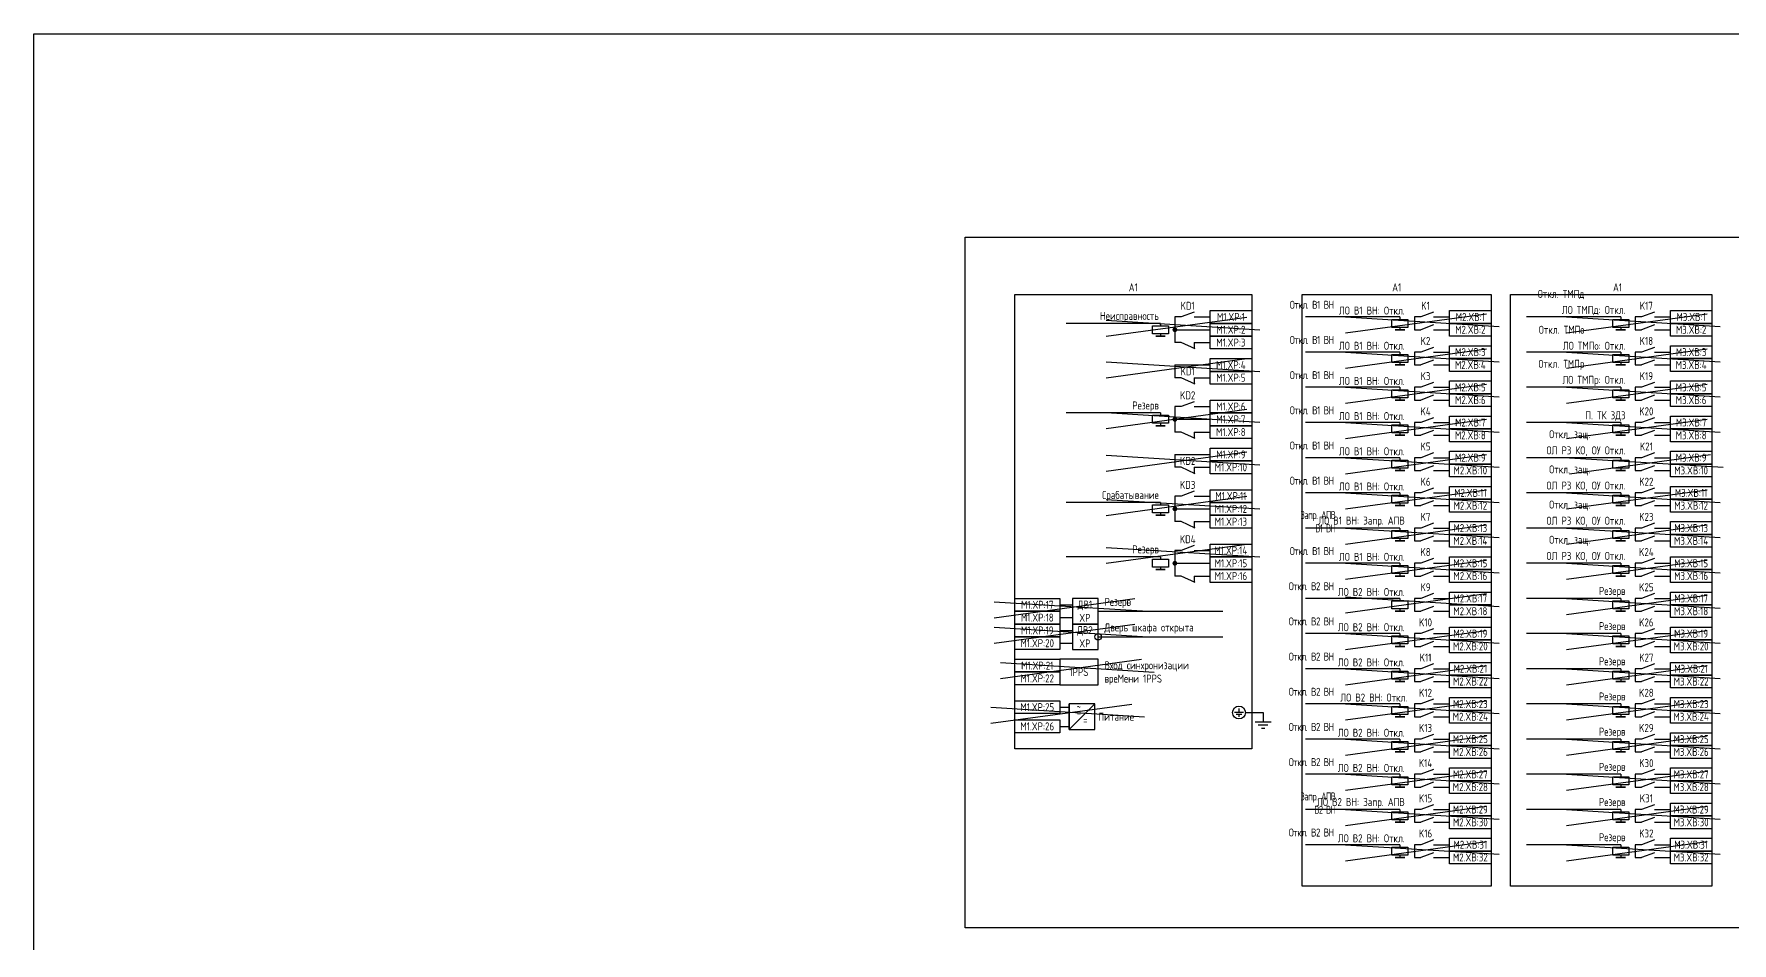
# Model space of a CAD drawing. Header units: millimetres. Extents: x -921 to 3406, y -90 to 586.
# Drawn here: x -921 to -390, y 302 to 586 of the extents above; entities that cross this region are included whole.
import ezdxf

# ---------------------------------------------------------------- set-up
doc = ezdxf.new("R2010")
doc.units = ezdxf.units.MM
doc.styles.add('Gost_type_A', font='GOST_A.TTF')

# ---------------------------------------------------------------- blocks, each defined once
blk = doc.blocks.new('POINT')
at = {"const_width": 0.75}
blk.add_lwpolyline([(-0.375, 0, 1), (0.375, 0, 1)], format="xyb", close=True, dxfattribs=at)

msp = doc.modelspace()

# ---------------------------------------------------------------- linework, layer by layer
at = {"ltscale": 4.32}
for p, q in [((-558.31, 499.01), (-562.31, 497.51)), ((-483.48, 499.01), (-487.48, 497.51)), ((-414.48, 499.01), (-418.48, 497.51)), ((-483.48, 495.01), (-487.48, 493.51)), ((-414.48, 495.01), (-418.48, 493.51)), ((-557.92, 487.51), (-562.31, 489.51)), ((-483.48, 488.01), (-487.48, 486.51)), ((-483.48, 484.01), (-487.48, 482.51)), ((-414.48, 488.01), (-418.48, 486.51)), ((-414.48, 484.01), (-418.48, 482.51)), ((-557.92, 476.51), (-562.31, 478.51)), ((-483.48, 477.01), (-487.48, 475.51)), ((-483.48, 473.01), (-487.48, 471.51)), ((-414.48, 477.01), (-418.48, 475.51)), ((-414.48, 473.01), (-418.48, 471.51)), ((-558.31, 471.01), (-562.31, 469.51)), ((-483.48, 466.01), (-487.48, 464.51)), ((-483.48, 462.01), (-487.48, 460.51)), ((-414.48, 466.01), (-418.48, 464.51)), ((-414.48, 462.01), (-418.48, 460.51)), ((-557.92, 459.51), (-562.31, 461.51)), ((-483.48, 455.01), (-487.48, 453.51)), ((-414.48, 455.01), (-418.48, 453.51)), ((-557.92, 448.51), (-562.31, 450.51)), ((-483.48, 451.01), (-487.48, 449.51)), ((-414.48, 451.01), (-418.48, 449.51)), ((-558.31, 443.01), (-562.31, 441.51)), ((-483.48, 444.01), (-487.48, 442.51)), ((-414.48, 444.01), (-418.48, 442.51)), ((-483.48, 440.01), (-487.48, 438.51)), ((-414.48, 440.01), (-418.48, 438.51)), ((-557.92, 431.51), (-562.31, 433.51)), ((-483.48, 433.01), (-487.48, 431.51)), ((-414.48, 433.01), (-418.48, 431.51)), ((-558.31, 426.01), (-562.31, 424.51)), ((-483.48, 429.01), (-487.48, 427.51)), ((-414.48, 429.01), (-418.48, 427.51)), ((-483.48, 422.01), (-487.48, 420.51)), ((-414.48, 422.01), (-418.48, 420.51)), ((-557.92, 414.51), (-562.31, 416.51)), ((-483.48, 418.01), (-487.48, 416.51)), ((-414.48, 418.01), (-418.48, 416.51)), ((-483.48, 411.01), (-487.48, 409.51)), ((-414.48, 411.01), (-418.48, 409.51)), ((-483.48, 407.01), (-487.48, 405.51)), ((-414.48, 407.01), (-418.48, 405.51)), ((-483.48, 400.01), (-487.48, 398.51)), ((-414.48, 400.01), (-418.48, 398.51)), ((-483.48, 396.01), (-487.48, 394.51)), ((-414.48, 396.01), (-418.48, 394.51)), ((-483.48, 389.01), (-487.48, 387.51)), ((-414.48, 389.01), (-418.48, 387.51)), ((-483.48, 385.01), (-487.48, 383.51)), ((-414.48, 385.01), (-418.48, 383.51)), ((-483.48, 378.01), (-487.48, 376.51)), ((-414.48, 378.01), (-418.48, 376.51)), ((-542.86, 373.83), (-545.71, 373.83)), ((-543.43, 373.26), (-545.14, 373.26)), ((-544, 372.69), (-544.57, 372.69)), ((-544.28, 375.11), (-544.28, 373.83)), ((-536.75, 373.83), (-536.75, 370.83)), ((-483.48, 374.01), (-487.48, 372.51)), ((-414.48, 374.01), (-418.48, 372.51)), ((-534.25, 370.83), (-539.25, 370.83)), ((-535.25, 369.83), (-538.25, 369.83)), ((-536.25, 368.83), (-537.25, 368.83)), ((-483.48, 367.01), (-487.48, 365.51)), ((-414.48, 367.01), (-418.48, 365.51)), ((-483.48, 363.01), (-487.48, 361.51)), ((-414.48, 363.01), (-418.48, 361.51)), ((-483.48, 356.01), (-487.48, 354.51)), ((-414.48, 356.01), (-418.48, 354.51)), ((-483.48, 352.01), (-487.48, 350.51)), ((-414.48, 352.01), (-418.48, 350.51)), ((-483.48, 345.01), (-487.48, 343.51)), ((-414.48, 345.01), (-418.48, 343.51)), ((-483.48, 341.01), (-487.48, 339.51)), ((-414.48, 341.01), (-418.48, 339.51)), ((-483.48, 334.01), (-487.48, 332.51)), ((-483.48, 330.01), (-487.48, 328.51)), ((-414.48, 334.01), (-418.48, 332.51)), ((-414.48, 330.01), (-418.48, 328.51))]:
    msp.add_line(p, q, dxfattribs=at)
for p, q in [((-568.81, 495.51), (-598.31, 495.51)), ((-568.81, 495.51), (-568.81, 494.76)), ((-493.98, 497.51), (-523.48, 497.51)), ((-493.98, 497.51), (-493.98, 496.76)), ((-493.98, 494.26), (-493.98, 493.51)), ((-424.98, 497.51), (-454.48, 497.51)), ((-424.98, 497.51), (-424.98, 496.76)), ((-424.98, 494.26), (-424.98, 493.51)), ((-568.81, 492.26), (-568.81, 491.51)), ((-558.31, 489.51), (-558.31, 487.51)), ((-493.98, 486.51), (-523.48, 486.51)), ((-493.98, 486.51), (-493.98, 485.76)), ((-493.98, 483.26), (-493.98, 482.51)), ((-424.98, 486.51), (-454.48, 486.51)), ((-424.98, 486.51), (-424.98, 485.76)), ((-424.98, 483.26), (-424.98, 482.51)), ((-564.31, 482.51), (-564.31, 478.51)), ((-558.31, 478.51), (-558.31, 476.51)), ((-493.98, 475.51), (-523.48, 475.51)), ((-493.98, 475.51), (-493.98, 474.76)), ((-424.98, 475.51), (-454.48, 475.51)), ((-424.98, 475.51), (-424.98, 474.76)), ((-568.81, 467.51), (-598.31, 467.51)), ((-568.81, 467.51), (-568.81, 466.76)), ((-493.98, 472.26), (-493.98, 471.51)), ((-424.98, 472.26), (-424.98, 471.51)), ((-568.81, 464.26), (-568.81, 463.51)), ((-493.98, 464.51), (-523.48, 464.51)), ((-493.98, 464.51), (-493.98, 463.76)), ((-424.98, 464.51), (-454.48, 464.51)), ((-424.98, 464.51), (-424.98, 463.76)), ((-558.31, 461.51), (-558.31, 459.51)), ((-493.98, 461.26), (-493.98, 460.51)), ((-424.98, 461.26), (-424.98, 460.51)), ((-564.31, 454.51), (-564.31, 450.51)), ((-493.98, 453.51), (-523.48, 453.51)), ((-493.98, 453.51), (-493.98, 452.76)), ((-424.98, 453.51), (-454.48, 453.51)), ((-424.98, 453.51), (-424.98, 452.76)), ((-558.31, 450.51), (-558.31, 448.51)), ((-493.98, 450.26), (-493.98, 449.51)), ((-424.98, 450.26), (-424.98, 449.51)), ((-493.98, 442.51), (-523.48, 442.51)), ((-493.98, 442.51), (-493.98, 441.76)), ((-424.98, 442.51), (-454.48, 442.51)), ((-424.98, 442.51), (-424.98, 441.76)), ((-568.81, 439.51), (-598.31, 439.51)), ((-568.81, 439.51), (-568.81, 438.76)), ((-568.81, 436.26), (-568.81, 435.51)), ((-493.98, 439.26), (-493.98, 438.51)), ((-424.98, 439.26), (-424.98, 438.51)), ((-558.31, 433.51), (-558.31, 431.51)), ((-493.98, 431.51), (-523.48, 431.51)), ((-493.98, 431.51), (-493.98, 430.76)), ((-424.98, 431.51), (-454.48, 431.51)), ((-424.98, 431.51), (-424.98, 430.76)), ((-493.98, 428.26), (-493.98, 427.51)), ((-424.98, 428.26), (-424.98, 427.51)), ((-568.81, 422.51), (-598.31, 422.51)), ((-568.81, 422.51), (-568.81, 421.76)), ((-568.81, 419.26), (-568.81, 418.51)), ((-493.98, 420.51), (-523.48, 420.51)), ((-493.98, 420.51), (-493.98, 419.76)), ((-424.98, 420.51), (-454.48, 420.51)), ((-424.98, 420.51), (-424.98, 419.76)), ((-558.31, 416.51), (-558.31, 414.51)), ((-493.98, 417.26), (-493.98, 416.51)), ((-424.98, 417.26), (-424.98, 416.51)), ((-493.98, 409.51), (-523.48, 409.51)), ((-493.98, 409.51), (-493.98, 408.76)), ((-424.98, 409.51), (-454.48, 409.51)), ((-424.98, 409.51), (-424.98, 408.76)), ((-600.31, 407.51), (-596.31, 407.51)), ((-600.31, 403.51), (-596.31, 403.51)), ((-588.31, 405.51), (-549.31, 405.51)), ((-493.98, 406.26), (-493.98, 405.51)), ((-424.98, 406.26), (-424.98, 405.51)), ((-600.31, 399.51), (-596.31, 399.51)), ((-493.98, 398.51), (-523.48, 398.51)), ((-493.98, 398.51), (-493.98, 397.76)), ((-424.98, 398.51), (-454.48, 398.51)), ((-424.98, 398.51), (-424.98, 397.76)), ((-600.31, 395.51), (-596.31, 395.51)), ((-588.31, 397.51), (-549.31, 397.51)), ((-493.98, 395.26), (-493.98, 394.51)), ((-424.98, 395.26), (-424.98, 394.51)), ((-493.98, 387.51), (-523.48, 387.51)), ((-493.98, 387.51), (-493.98, 386.76)), ((-424.98, 387.51), (-454.48, 387.51)), ((-424.98, 387.51), (-424.98, 386.76)), ((-493.98, 384.26), (-493.98, 383.51)), ((-424.98, 384.26), (-424.98, 383.51)), ((-597.31, 368.51), (-597.31, 376.51)), ((-597.31, 368.51), (-589.31, 376.51)), ((-542.26, 373.83), (-536.75, 373.83)), ((-493.98, 376.51), (-523.48, 376.51)), ((-493.98, 376.51), (-493.98, 375.76)), ((-493.98, 373.26), (-493.98, 372.51)), ((-424.98, 376.51), (-454.48, 376.51)), ((-424.98, 376.51), (-424.98, 375.76)), ((-424.98, 373.26), (-424.98, 372.51)), ((-493.98, 365.51), (-523.48, 365.51)), ((-493.98, 365.51), (-493.98, 364.76)), ((-493.98, 362.26), (-493.98, 361.51)), ((-424.98, 365.51), (-454.48, 365.51)), ((-424.98, 365.51), (-424.98, 364.76)), ((-424.98, 362.26), (-424.98, 361.51)), ((-493.98, 354.51), (-523.48, 354.51)), ((-493.98, 354.51), (-493.98, 353.76)), ((-493.98, 351.26), (-493.98, 350.51)), ((-424.98, 354.51), (-454.48, 354.51)), ((-424.98, 354.51), (-424.98, 353.76)), ((-424.98, 351.26), (-424.98, 350.51)), ((-493.98, 343.51), (-523.48, 343.51)), ((-493.98, 343.51), (-493.98, 342.76)), ((-493.98, 340.26), (-493.98, 339.51)), ((-424.98, 343.51), (-454.48, 343.51)), ((-424.98, 343.51), (-424.98, 342.76)), ((-424.98, 340.26), (-424.98, 339.51)), ((-493.98, 332.51), (-523.48, 332.51)), ((-493.98, 332.51), (-493.98, 331.76)), ((-493.98, 329.26), (-493.98, 328.51)), ((-424.98, 332.51), (-454.48, 332.51)), ((-424.98, 332.51), (-424.98, 331.76)), ((-424.98, 329.26), (-424.98, 328.51))]:
    msp.add_line(p, q)
at = {"color": 6}
for p, q in [((-585.79, 491.48), (-541.79, 497.48)), ((-585.79, 496.48), (-537.79, 493.48)), ((-510.95, 492.51), (-466.95, 498.51)), ((-510.95, 497.51), (-462.95, 494.51)), ((-441.95, 492.51), (-397.95, 498.51)), ((-441.95, 497.51), (-393.95, 494.51)), ((-585.79, 478.48), (-541.79, 484.48)), ((-585.79, 483.48), (-537.79, 480.48)), ((-510.95, 481.51), (-466.95, 487.51)), ((-510.95, 486.51), (-462.95, 483.51)), ((-441.95, 481.51), (-397.95, 487.51)), ((-441.95, 486.51), (-393.95, 483.51)), ((-510.95, 470.51), (-466.95, 476.51)), ((-510.95, 475.51), (-462.95, 472.51)), ((-441.95, 470.51), (-397.95, 476.51)), ((-441.95, 475.51), (-393.95, 472.51)), ((-510.95, 459.51), (-466.95, 465.51)), ((-510.95, 464.51), (-462.95, 461.51)), ((-441.95, 459.51), (-397.95, 465.51)), ((-441.95, 464.51), (-393.95, 461.51)), ((-510.95, 448.51), (-466.95, 454.51)), ((-510.95, 453.51), (-462.95, 450.51)), ((-440.95, 448.51), (-396.95, 454.51)), ((-440.95, 453.51), (-392.95, 450.51)), ((-585.79, 435.48), (-541.79, 441.48)), ((-585.79, 440.48), (-537.79, 437.48)), ((-510.95, 437.51), (-466.95, 443.51)), ((-510.95, 442.51), (-462.95, 439.51)), ((-441.95, 437.51), (-397.95, 443.51)), ((-441.95, 442.51), (-393.95, 439.51)), ((-510.95, 426.51), (-466.95, 432.51)), ((-510.95, 431.51), (-462.95, 428.51)), ((-441.95, 426.51), (-397.95, 432.51)), ((-441.95, 431.51), (-393.95, 428.51)), ((-585.79, 420.48), (-541.79, 426.48)), ((-585.79, 425.48), (-537.79, 422.48)), ((-510.95, 415.51), (-466.95, 421.51)), ((-510.95, 420.51), (-462.95, 417.51)), ((-441.95, 415.51), (-397.95, 421.51)), ((-441.95, 420.51), (-393.95, 417.51)), ((-510.95, 405.01), (-466.95, 411.01)), ((-510.95, 410.01), (-462.95, 407.01)), ((-620.79, 395.48), (-576.79, 401.48)), ((-620.79, 400.48), (-572.79, 397.48)), ((-510.95, 393.51), (-466.95, 399.51)), ((-510.95, 398.51), (-462.95, 395.51)), ((-510.95, 382.51), (-466.95, 388.51)), ((-510.95, 387.51), (-462.95, 384.51)), ((-510.95, 371.51), (-466.95, 377.51)), ((-621.79, 370.48), (-577.79, 376.48)), ((-621.79, 375.48), (-573.79, 372.48)), ((-510.95, 376.51), (-462.95, 373.51)), ((-510.95, 360.51), (-466.95, 366.51)), ((-510.95, 365.51), (-462.95, 362.51)), ((-510.95, 349.51), (-466.95, 355.51)), ((-510.95, 354.51), (-462.95, 351.51)), ((-510.95, 338.51), (-466.95, 344.51)), ((-510.95, 343.51), (-462.95, 340.51)), ((-510.95, 327.51), (-466.95, 333.51)), ((-510.95, 332.51), (-462.95, 329.51))]:
    msp.add_line(p, q, dxfattribs=at)
at = {"ltscale": 1.08}
for p, q in [((-562.31, 497.51), (-564.31, 497.51)), ((-564.31, 497.51), (-564.31, 489.51)), ((-564.31, 493.51), (-553.31, 493.51)), ((-558.31, 497.51), (-553.31, 497.51)), ((-487.48, 497.51), (-489.48, 497.51)), ((-489.48, 497.51), (-489.48, 493.51)), ((-489.48, 493.51), (-487.48, 493.51)), ((-483.48, 497.51), (-478.48, 497.51)), ((-483.48, 493.51), (-478.48, 493.51)), ((-418.48, 497.51), (-420.48, 497.51)), ((-420.48, 497.51), (-420.48, 493.51)), ((-420.48, 493.51), (-418.48, 493.51)), ((-414.48, 497.51), (-409.48, 497.51)), ((-414.48, 493.51), (-409.48, 493.51)), ((-562.31, 489.51), (-564.31, 489.51)), ((-558.31, 489.51), (-553.31, 489.51)), ((-487.48, 486.51), (-489.48, 486.51)), ((-489.48, 486.51), (-489.48, 482.51)), ((-483.48, 486.51), (-478.48, 486.51)), ((-418.48, 486.51), (-420.48, 486.51)), ((-420.48, 486.51), (-420.48, 482.51)), ((-414.48, 486.51), (-409.48, 486.51)), ((-564.31, 482.51), (-553.31, 482.51)), ((-562.31, 478.51), (-564.31, 478.51)), ((-558.31, 478.51), (-553.31, 478.51)), ((-489.48, 482.51), (-487.48, 482.51)), ((-483.48, 482.51), (-478.48, 482.51)), ((-420.48, 482.51), (-418.48, 482.51)), ((-414.48, 482.51), (-409.48, 482.51)), ((-487.48, 475.51), (-489.48, 475.51)), ((-489.48, 475.51), (-489.48, 471.51)), ((-483.48, 475.51), (-478.48, 475.51)), ((-418.48, 475.51), (-420.48, 475.51)), ((-420.48, 475.51), (-420.48, 471.51)), ((-414.48, 475.51), (-409.48, 475.51)), ((-562.31, 469.51), (-564.31, 469.51)), ((-564.31, 469.51), (-564.31, 461.51)), ((-558.31, 469.51), (-553.31, 469.51)), ((-489.48, 471.51), (-487.48, 471.51)), ((-483.48, 471.51), (-478.48, 471.51)), ((-420.48, 471.51), (-418.48, 471.51)), ((-414.48, 471.51), (-409.48, 471.51)), ((-564.31, 465.51), (-553.31, 465.51)), ((-487.48, 464.51), (-489.48, 464.51)), ((-489.48, 464.51), (-489.48, 460.51)), ((-483.48, 464.51), (-478.48, 464.51)), ((-418.48, 464.51), (-420.48, 464.51)), ((-420.48, 464.51), (-420.48, 460.51)), ((-414.48, 464.51), (-409.48, 464.51)), ((-562.31, 461.51), (-564.31, 461.51)), ((-558.31, 461.51), (-553.31, 461.51)), ((-489.48, 460.51), (-487.48, 460.51)), ((-483.48, 460.51), (-478.48, 460.51)), ((-420.48, 460.51), (-418.48, 460.51)), ((-414.48, 460.51), (-409.48, 460.51)), ((-564.31, 454.51), (-553.31, 454.51)), ((-487.48, 453.51), (-489.48, 453.51)), ((-489.48, 453.51), (-489.48, 449.51)), ((-483.48, 453.51), (-478.48, 453.51)), ((-418.48, 453.51), (-420.48, 453.51)), ((-420.48, 453.51), (-420.48, 449.51)), ((-414.48, 453.51), (-409.48, 453.51)), ((-562.31, 450.51), (-564.31, 450.51)), ((-558.31, 450.51), (-553.31, 450.51)), ((-489.48, 449.51), (-487.48, 449.51)), ((-483.48, 449.51), (-478.48, 449.51)), ((-420.48, 449.51), (-418.48, 449.51)), ((-414.48, 449.51), (-409.48, 449.51)), ((-562.31, 441.51), (-564.31, 441.51)), ((-564.31, 441.51), (-564.31, 433.51)), ((-558.31, 441.51), (-553.31, 441.51)), ((-487.48, 442.51), (-489.48, 442.51)), ((-489.48, 442.51), (-489.48, 438.51)), ((-483.48, 442.51), (-478.48, 442.51)), ((-418.48, 442.51), (-420.48, 442.51)), ((-420.48, 442.51), (-420.48, 438.51)), ((-414.48, 442.51), (-409.48, 442.51)), ((-564.31, 437.51), (-553.31, 437.51)), ((-489.48, 438.51), (-487.48, 438.51)), ((-483.48, 438.51), (-478.48, 438.51)), ((-420.48, 438.51), (-418.48, 438.51)), ((-414.48, 438.51), (-409.48, 438.51)), ((-562.31, 433.51), (-564.31, 433.51)), ((-558.31, 433.51), (-553.31, 433.51)), ((-487.48, 431.51), (-489.48, 431.51)), ((-489.48, 431.51), (-489.48, 427.51)), ((-483.48, 431.51), (-478.48, 431.51)), ((-418.48, 431.51), (-420.48, 431.51)), ((-420.48, 431.51), (-420.48, 427.51)), ((-414.48, 431.51), (-409.48, 431.51)), ((-489.48, 427.51), (-487.48, 427.51)), ((-483.48, 427.51), (-478.48, 427.51)), ((-420.48, 427.51), (-418.48, 427.51)), ((-414.48, 427.51), (-409.48, 427.51)), ((-562.31, 424.51), (-564.31, 424.51)), ((-564.31, 424.51), (-564.31, 416.51)), ((-564.31, 420.51), (-553.31, 420.51)), ((-558.31, 424.51), (-553.31, 424.51)), ((-487.48, 420.51), (-489.48, 420.51)), ((-489.48, 420.51), (-489.48, 416.51)), ((-483.48, 420.51), (-478.48, 420.51)), ((-418.48, 420.51), (-420.48, 420.51)), ((-420.48, 420.51), (-420.48, 416.51)), ((-414.48, 420.51), (-409.48, 420.51)), ((-562.31, 416.51), (-564.31, 416.51)), ((-558.31, 416.51), (-553.31, 416.51)), ((-489.48, 416.51), (-487.48, 416.51)), ((-483.48, 416.51), (-478.48, 416.51)), ((-420.48, 416.51), (-418.48, 416.51)), ((-414.48, 416.51), (-409.48, 416.51)), ((-487.48, 409.51), (-489.48, 409.51)), ((-489.48, 409.51), (-489.48, 405.51)), ((-483.48, 409.51), (-478.48, 409.51)), ((-418.48, 409.51), (-420.48, 409.51)), ((-420.48, 409.51), (-420.48, 405.51)), ((-414.48, 409.51), (-409.48, 409.51)), ((-489.48, 405.51), (-487.48, 405.51)), ((-483.48, 405.51), (-478.48, 405.51)), ((-420.48, 405.51), (-418.48, 405.51)), ((-414.48, 405.51), (-409.48, 405.51)), ((-487.48, 398.51), (-489.48, 398.51)), ((-489.48, 398.51), (-489.48, 394.51)), ((-483.48, 398.51), (-478.48, 398.51)), ((-418.48, 398.51), (-420.48, 398.51)), ((-420.48, 398.51), (-420.48, 394.51)), ((-414.48, 398.51), (-409.48, 398.51)), ((-489.48, 394.51), (-487.48, 394.51)), ((-483.48, 394.51), (-478.48, 394.51)), ((-420.48, 394.51), (-418.48, 394.51)), ((-414.48, 394.51), (-409.48, 394.51)), ((-487.48, 387.51), (-489.48, 387.51)), ((-489.48, 387.51), (-489.48, 383.51)), ((-483.48, 387.51), (-478.48, 387.51)), ((-418.48, 387.51), (-420.48, 387.51)), ((-420.48, 387.51), (-420.48, 383.51)), ((-414.48, 387.51), (-409.48, 387.51)), ((-489.48, 383.51), (-487.48, 383.51)), ((-483.48, 383.51), (-478.48, 383.51)), ((-420.48, 383.51), (-418.48, 383.51)), ((-414.48, 383.51), (-409.48, 383.51)), ((-487.48, 376.51), (-489.48, 376.51)), ((-489.48, 376.51), (-489.48, 372.51)), ((-489.48, 372.51), (-487.48, 372.51)), ((-483.48, 376.51), (-478.48, 376.51)), ((-483.48, 372.51), (-478.48, 372.51)), ((-418.48, 376.51), (-420.48, 376.51)), ((-420.48, 376.51), (-420.48, 372.51)), ((-420.48, 372.51), (-418.48, 372.51)), ((-414.48, 376.51), (-409.48, 376.51)), ((-414.48, 372.51), (-409.48, 372.51)), ((-487.48, 365.51), (-489.48, 365.51)), ((-489.48, 365.51), (-489.48, 361.51)), ((-489.48, 361.51), (-487.48, 361.51)), ((-483.48, 365.51), (-478.48, 365.51)), ((-483.48, 361.51), (-478.48, 361.51)), ((-418.48, 365.51), (-420.48, 365.51)), ((-420.48, 365.51), (-420.48, 361.51)), ((-420.48, 361.51), (-418.48, 361.51)), ((-414.48, 365.51), (-409.48, 365.51)), ((-414.48, 361.51), (-409.48, 361.51)), ((-487.48, 354.51), (-489.48, 354.51)), ((-489.48, 354.51), (-489.48, 350.51)), ((-489.48, 350.51), (-487.48, 350.51)), ((-483.48, 354.51), (-478.48, 354.51)), ((-483.48, 350.51), (-478.48, 350.51)), ((-418.48, 354.51), (-420.48, 354.51)), ((-420.48, 354.51), (-420.48, 350.51)), ((-420.48, 350.51), (-418.48, 350.51)), ((-414.48, 354.51), (-409.48, 354.51)), ((-414.48, 350.51), (-409.48, 350.51)), ((-487.48, 343.51), (-489.48, 343.51)), ((-489.48, 343.51), (-489.48, 339.51)), ((-483.48, 343.51), (-478.48, 343.51)), ((-418.48, 343.51), (-420.48, 343.51)), ((-420.48, 343.51), (-420.48, 339.51)), ((-414.48, 343.51), (-409.48, 343.51)), ((-489.48, 339.51), (-487.48, 339.51)), ((-483.48, 339.51), (-478.48, 339.51)), ((-420.48, 339.51), (-418.48, 339.51)), ((-414.48, 339.51), (-409.48, 339.51)), ((-487.48, 332.51), (-489.48, 332.51)), ((-489.48, 332.51), (-489.48, 328.51)), ((-483.48, 332.51), (-478.48, 332.51)), ((-418.48, 332.51), (-420.48, 332.51)), ((-420.48, 332.51), (-420.48, 328.51)), ((-414.48, 332.51), (-409.48, 332.51)), ((-489.48, 328.51), (-487.48, 328.51)), ((-483.48, 328.51), (-478.48, 328.51)), ((-420.48, 328.51), (-418.48, 328.51)), ((-414.48, 328.51), (-409.48, 328.51))]:
    msp.add_line(p, q, dxfattribs=at)
at = {"color": 3}
for p, q in [((-585.79, 462.66), (-541.79, 468.66)), ((-585.79, 467.66), (-537.79, 464.66)), ((-585.79, 449.31), (-541.79, 455.31)), ((-585.79, 454.31), (-537.79, 451.31)), ((-620.79, 403.48), (-576.79, 409.48)), ((-441.95, 404.51), (-397.95, 410.51)), ((-441.95, 409.51), (-393.95, 406.51)), ((-620.79, 408.48), (-572.79, 405.48)), ((-441.95, 393.51), (-397.95, 399.51)), ((-441.95, 398.51), (-393.95, 395.51)), ((-618.79, 384.48), (-574.79, 390.48)), ((-618.79, 389.48), (-570.79, 386.48)), ((-441.95, 382.51), (-397.95, 388.51)), ((-441.95, 387.51), (-393.95, 384.51)), ((-441.95, 371.51), (-397.95, 377.51)), ((-441.95, 376.51), (-393.95, 373.51)), ((-441.95, 360.51), (-397.95, 366.51)), ((-441.95, 365.51), (-393.95, 362.51)), ((-441.95, 349.51), (-397.95, 355.51)), ((-441.95, 354.51), (-393.95, 351.51)), ((-441.95, 338.51), (-397.95, 344.51)), ((-441.95, 343.51), (-393.95, 340.51)), ((-441.95, 327.51), (-397.95, 333.51)), ((-441.95, 332.51), (-393.95, 329.51))]:
    msp.add_line(p, q, dxfattribs=at)
at = {"ltscale": 4}
for p, q in [((-600.31, 375.51), (-597.31, 375.51)), ((-600.31, 369.51), (-597.31, 369.51))]:
    msp.add_line(p, q, dxfattribs=at)
for points in [[(-920.84, 586), (3406.45, 586), (3406.45, -90), (-920.84, -90)], [(-629.89, 522.51), (163.71, 522.51), (163.71, 306.51), (-629.89, 306.51)], [(-614.31, 504.51), (-540.31, 504.51), (-540.31, 362.51), (-614.31, 362.51)], [(-524.48, 504.51), (-465.48, 504.51), (-465.48, 319.51), (-524.48, 319.51)], [(-459.42, 504.51), (-396.48, 504.51), (-396.48, 319.51), (-459.42, 319.51)], [(-553.31, 499.51), (-540.31, 499.51), (-540.31, 495.51), (-553.31, 495.51)], [(-478.48, 499.51), (-465.48, 499.51), (-465.48, 495.51), (-478.48, 495.51)], [(-409.48, 499.51), (-396.48, 499.51), (-396.48, 495.51), (-409.48, 495.51)], [(-566.31, 494.76), (-566.31, 492.26), (-571.31, 492.26), (-571.31, 494.76)], [(-553.31, 495.51), (-540.31, 495.51), (-540.31, 491.51), (-553.31, 491.51)], [(-491.48, 496.76), (-491.48, 494.26), (-496.48, 494.26), (-496.48, 496.76)], [(-492.48, 493.51), (-495.48, 493.51)], [(-478.48, 495.51), (-465.48, 495.51), (-465.48, 491.51), (-478.48, 491.51)], [(-422.48, 496.76), (-422.48, 494.26), (-427.48, 494.26), (-427.48, 496.76)], [(-423.48, 493.51), (-426.48, 493.51)], [(-409.48, 495.51), (-396.48, 495.51), (-396.48, 491.51), (-409.48, 491.51)], [(-567.31, 491.51), (-570.31, 491.51)], [(-553.31, 491.51), (-540.31, 491.51), (-540.31, 487.51), (-553.31, 487.51)], [(-478.48, 488.51), (-465.48, 488.51), (-465.48, 484.51), (-478.48, 484.51)], [(-409.48, 488.51), (-396.48, 488.51), (-396.48, 484.51), (-409.48, 484.51)], [(-553.31, 484.51), (-540.31, 484.51), (-540.31, 480.51), (-553.31, 480.51)], [(-491.48, 485.76), (-491.48, 483.26), (-496.48, 483.26), (-496.48, 485.76)], [(-478.48, 484.51), (-465.48, 484.51), (-465.48, 480.51), (-478.48, 480.51)], [(-422.48, 485.76), (-422.48, 483.26), (-427.48, 483.26), (-427.48, 485.76)], [(-409.48, 484.51), (-396.48, 484.51), (-396.48, 480.51), (-409.48, 480.51)], [(-553.31, 480.51), (-540.31, 480.51), (-540.31, 476.51), (-553.31, 476.51)], [(-492.48, 482.51), (-495.48, 482.51)], [(-423.48, 482.51), (-426.48, 482.51)], [(-491.48, 474.76), (-491.48, 472.26), (-496.48, 472.26), (-496.48, 474.76)], [(-478.48, 477.51), (-465.48, 477.51), (-465.48, 473.51), (-478.48, 473.51)], [(-478.48, 473.51), (-465.48, 473.51), (-465.48, 469.51), (-478.48, 469.51)], [(-422.48, 474.76), (-422.48, 472.26), (-427.48, 472.26), (-427.48, 474.76)], [(-409.48, 477.51), (-396.48, 477.51), (-396.48, 473.51), (-409.48, 473.51)], [(-409.48, 473.51), (-396.48, 473.51), (-396.48, 469.51), (-409.48, 469.51)], [(-553.31, 471.51), (-540.31, 471.51), (-540.31, 467.51), (-553.31, 467.51)], [(-553.31, 467.51), (-540.31, 467.51), (-540.31, 463.51), (-553.31, 463.51)], [(-492.48, 471.51), (-495.48, 471.51)], [(-423.48, 471.51), (-426.48, 471.51)], [(-566.31, 466.76), (-566.31, 464.26), (-571.31, 464.26), (-571.31, 466.76)], [(-567.31, 463.51), (-570.31, 463.51)], [(-553.31, 463.51), (-540.31, 463.51), (-540.31, 459.51), (-553.31, 459.51)], [(-491.48, 463.76), (-491.48, 461.26), (-496.48, 461.26), (-496.48, 463.76)], [(-478.48, 466.51), (-465.48, 466.51), (-465.48, 462.51), (-478.48, 462.51)], [(-478.48, 462.51), (-465.48, 462.51), (-465.48, 458.51), (-478.48, 458.51)], [(-422.48, 463.76), (-422.48, 461.26), (-427.48, 461.26), (-427.48, 463.76)], [(-409.48, 466.51), (-396.48, 466.51), (-396.48, 462.51), (-409.48, 462.51)], [(-409.48, 462.51), (-396.48, 462.51), (-396.48, 458.51), (-409.48, 458.51)], [(-553.31, 456.51), (-540.31, 456.51), (-540.31, 452.51), (-553.31, 452.51)], [(-492.48, 460.51), (-495.48, 460.51)], [(-423.48, 460.51), (-426.48, 460.51)], [(-553.31, 452.51), (-540.31, 452.51), (-540.31, 448.51), (-553.31, 448.51)], [(-491.48, 452.76), (-491.48, 450.26), (-496.48, 450.26), (-496.48, 452.76)], [(-478.48, 455.51), (-465.48, 455.51), (-465.48, 451.51), (-478.48, 451.51)], [(-478.48, 451.51), (-465.48, 451.51), (-465.48, 447.51), (-478.48, 447.51)], [(-422.48, 452.76), (-422.48, 450.26), (-427.48, 450.26), (-427.48, 452.76)], [(-409.48, 455.51), (-396.48, 455.51), (-396.48, 451.51), (-409.48, 451.51)], [(-409.48, 451.51), (-396.48, 451.51), (-396.48, 447.51), (-409.48, 447.51)], [(-492.48, 449.51), (-495.48, 449.51)], [(-423.48, 449.51), (-426.48, 449.51)], [(-553.31, 443.51), (-540.31, 443.51), (-540.31, 439.51), (-553.31, 439.51)], [(-491.48, 441.76), (-491.48, 439.26), (-496.48, 439.26), (-496.48, 441.76)], [(-478.48, 444.51), (-465.48, 444.51), (-465.48, 440.51), (-478.48, 440.51)], [(-478.48, 440.51), (-465.48, 440.51), (-465.48, 436.51), (-478.48, 436.51)], [(-422.48, 441.76), (-422.48, 439.26), (-427.48, 439.26), (-427.48, 441.76)], [(-409.48, 444.51), (-396.48, 444.51), (-396.48, 440.51), (-409.48, 440.51)], [(-409.48, 440.51), (-396.48, 440.51), (-396.48, 436.51), (-409.48, 436.51)], [(-566.31, 438.76), (-566.31, 436.26), (-571.31, 436.26), (-571.31, 438.76)], [(-567.31, 435.51), (-570.31, 435.51)], [(-553.31, 439.51), (-540.31, 439.51), (-540.31, 435.51), (-553.31, 435.51)], [(-553.31, 435.51), (-540.31, 435.51), (-540.31, 431.51), (-553.31, 431.51)], [(-492.48, 438.51), (-495.48, 438.51)], [(-423.48, 438.51), (-426.48, 438.51)], [(-491.48, 430.76), (-491.48, 428.26), (-496.48, 428.26), (-496.48, 430.76)], [(-478.48, 433.51), (-465.48, 433.51), (-465.48, 429.51), (-478.48, 429.51)], [(-422.48, 430.76), (-422.48, 428.26), (-427.48, 428.26), (-427.48, 430.76)], [(-409.48, 433.51), (-396.48, 433.51), (-396.48, 429.51), (-409.48, 429.51)], [(-553.31, 426.51), (-540.31, 426.51), (-540.31, 422.51), (-553.31, 422.51)], [(-492.48, 427.51), (-495.48, 427.51)], [(-478.48, 429.51), (-465.48, 429.51), (-465.48, 425.51), (-478.48, 425.51)], [(-423.48, 427.51), (-426.48, 427.51)], [(-409.48, 429.51), (-396.48, 429.51), (-396.48, 425.51), (-409.48, 425.51)], [(-566.31, 421.76), (-566.31, 419.26), (-571.31, 419.26), (-571.31, 421.76)], [(-553.31, 422.51), (-540.31, 422.51), (-540.31, 418.51), (-553.31, 418.51)], [(-491.48, 419.76), (-491.48, 417.26), (-496.48, 417.26), (-496.48, 419.76)], [(-478.48, 422.51), (-465.48, 422.51), (-465.48, 418.51), (-478.48, 418.51)], [(-422.48, 419.76), (-422.48, 417.26), (-427.48, 417.26), (-427.48, 419.76)], [(-409.48, 422.51), (-396.48, 422.51), (-396.48, 418.51), (-409.48, 418.51)], [(-567.31, 418.51), (-570.31, 418.51)], [(-553.31, 418.51), (-540.31, 418.51), (-540.31, 414.51), (-553.31, 414.51)], [(-492.48, 416.51), (-495.48, 416.51)], [(-478.48, 418.51), (-465.48, 418.51), (-465.48, 414.51), (-478.48, 414.51)], [(-423.48, 416.51), (-426.48, 416.51)], [(-409.48, 418.51), (-396.48, 418.51), (-396.48, 414.51), (-409.48, 414.51)], [(-614.31, 409.51), (-600.31, 409.51), (-600.31, 405.51), (-614.31, 405.51)], [(-491.48, 408.76), (-491.48, 406.26), (-496.48, 406.26), (-496.48, 408.76)], [(-478.48, 411.51), (-465.48, 411.51), (-465.48, 407.51), (-478.48, 407.51)], [(-422.48, 408.76), (-422.48, 406.26), (-427.48, 406.26), (-427.48, 408.76)], [(-409.48, 411.51), (-396.48, 411.51), (-396.48, 407.51), (-409.48, 407.51)], [(-614.31, 405.51), (-600.31, 405.51), (-600.31, 401.51), (-614.31, 401.51)], [(-492.48, 405.51), (-495.48, 405.51)], [(-478.48, 407.51), (-465.48, 407.51), (-465.48, 403.51), (-478.48, 403.51)], [(-423.48, 405.51), (-426.48, 405.51)], [(-409.48, 407.51), (-396.48, 407.51), (-396.48, 403.51), (-409.48, 403.51)], [(-614.31, 401.51), (-600.31, 401.51), (-600.31, 397.51), (-614.31, 397.51)], [(-478.48, 400.51), (-465.48, 400.51), (-465.48, 396.51), (-478.48, 396.51)], [(-409.48, 400.51), (-396.48, 400.51), (-396.48, 396.51), (-409.48, 396.51)], [(-614.31, 397.51), (-600.31, 397.51), (-600.31, 393.51), (-614.31, 393.51)], [(-491.48, 397.76), (-491.48, 395.26), (-496.48, 395.26), (-496.48, 397.76)], [(-492.48, 394.51), (-495.48, 394.51)], [(-478.48, 396.51), (-465.48, 396.51), (-465.48, 392.51), (-478.48, 392.51)], [(-422.48, 397.76), (-422.48, 395.26), (-427.48, 395.26), (-427.48, 397.76)], [(-423.48, 394.51), (-426.48, 394.51)], [(-409.48, 396.51), (-396.48, 396.51), (-396.48, 392.51), (-409.48, 392.51)], [(-614.31, 390.51), (-600.31, 390.51), (-600.31, 386.51), (-614.31, 386.51)], [(-478.48, 389.51), (-465.48, 389.51), (-465.48, 385.51), (-478.48, 385.51)], [(-409.48, 389.51), (-396.48, 389.51), (-396.48, 385.51), (-409.48, 385.51)], [(-614.31, 386.51), (-600.31, 386.51), (-600.31, 382.51), (-614.31, 382.51)], [(-491.48, 386.76), (-491.48, 384.26), (-496.48, 384.26), (-496.48, 386.76)], [(-492.48, 383.51), (-495.48, 383.51)], [(-478.48, 385.51), (-465.48, 385.51), (-465.48, 381.51), (-478.48, 381.51)], [(-422.48, 386.76), (-422.48, 384.26), (-427.48, 384.26), (-427.48, 386.76)], [(-423.48, 383.51), (-426.48, 383.51)], [(-409.48, 385.51), (-396.48, 385.51), (-396.48, 381.51), (-409.48, 381.51)], [(-614.31, 377.51), (-600.31, 377.51), (-600.31, 373.51), (-614.31, 373.51)], [(-478.48, 378.51), (-465.48, 378.51), (-465.48, 374.51), (-478.48, 374.51)], [(-409.48, 378.51), (-396.48, 378.51), (-396.48, 374.51), (-409.48, 374.51)], [(-614.31, 371.51), (-600.31, 371.51), (-600.31, 367.51), (-614.31, 367.51)], [(-491.48, 375.76), (-491.48, 373.26), (-496.48, 373.26), (-496.48, 375.76)], [(-492.48, 372.51), (-495.48, 372.51)], [(-478.48, 374.51), (-465.48, 374.51), (-465.48, 370.51), (-478.48, 370.51)], [(-422.48, 375.76), (-422.48, 373.26), (-427.48, 373.26), (-427.48, 375.76)], [(-423.48, 372.51), (-426.48, 372.51)], [(-409.48, 374.51), (-396.48, 374.51), (-396.48, 370.51), (-409.48, 370.51)], [(-478.48, 367.51), (-465.48, 367.51), (-465.48, 363.51), (-478.48, 363.51)], [(-409.48, 367.51), (-396.48, 367.51), (-396.48, 363.51), (-409.48, 363.51)], [(-491.48, 364.76), (-491.48, 362.26), (-496.48, 362.26), (-496.48, 364.76)], [(-492.48, 361.51), (-495.48, 361.51)], [(-478.48, 363.51), (-465.48, 363.51), (-465.48, 359.51), (-478.48, 359.51)], [(-422.48, 364.76), (-422.48, 362.26), (-427.48, 362.26), (-427.48, 364.76)], [(-423.48, 361.51), (-426.48, 361.51)], [(-409.48, 363.51), (-396.48, 363.51), (-396.48, 359.51), (-409.48, 359.51)], [(-478.48, 356.51), (-465.48, 356.51), (-465.48, 352.51), (-478.48, 352.51)], [(-409.48, 356.51), (-396.48, 356.51), (-396.48, 352.51), (-409.48, 352.51)], [(-491.48, 353.76), (-491.48, 351.26), (-496.48, 351.26), (-496.48, 353.76)], [(-492.48, 350.51), (-495.48, 350.51)], [(-478.48, 352.51), (-465.48, 352.51), (-465.48, 348.51), (-478.48, 348.51)], [(-422.48, 353.76), (-422.48, 351.26), (-427.48, 351.26), (-427.48, 353.76)], [(-423.48, 350.51), (-426.48, 350.51)], [(-409.48, 352.51), (-396.48, 352.51), (-396.48, 348.51), (-409.48, 348.51)], [(-478.48, 345.51), (-465.48, 345.51), (-465.48, 341.51), (-478.48, 341.51)], [(-409.48, 345.51), (-396.48, 345.51), (-396.48, 341.51), (-409.48, 341.51)], [(-491.48, 342.76), (-491.48, 340.26), (-496.48, 340.26), (-496.48, 342.76)], [(-478.48, 341.51), (-465.48, 341.51), (-465.48, 337.51), (-478.48, 337.51)], [(-422.48, 342.76), (-422.48, 340.26), (-427.48, 340.26), (-427.48, 342.76)], [(-409.48, 341.51), (-396.48, 341.51), (-396.48, 337.51), (-409.48, 337.51)], [(-492.48, 339.51), (-495.48, 339.51)], [(-478.48, 334.51), (-465.48, 334.51), (-465.48, 330.51), (-478.48, 330.51)], [(-423.48, 339.51), (-426.48, 339.51)], [(-409.48, 334.51), (-396.48, 334.51), (-396.48, 330.51), (-409.48, 330.51)], [(-491.48, 331.76), (-491.48, 329.26), (-496.48, 329.26), (-496.48, 331.76)], [(-478.48, 330.51), (-465.48, 330.51), (-465.48, 326.51), (-478.48, 326.51)], [(-422.48, 331.76), (-422.48, 329.26), (-427.48, 329.26), (-427.48, 331.76)], [(-409.48, 330.51), (-396.48, 330.51), (-396.48, 326.51), (-409.48, 326.51)], [(-492.48, 328.51), (-495.48, 328.51)], [(-423.48, 328.51), (-426.48, 328.51)]]:
    msp.add_lwpolyline(points, close=True)
for points in [[(-596.31, 401.51), (-588.31, 401.51), (-588.31, 409.51), (-596.31, 409.51)], [(-596.31, 393.51), (-588.31, 393.51), (-588.31, 401.51), (-596.31, 401.51)], [(-600.31, 382.51), (-588.31, 382.51), (-588.31, 390.51), (-600.31, 390.51)], [(-597.31, 368.51), (-589.31, 368.51), (-589.31, 376.51), (-597.31, 376.51)]]:
    msp.add_lwpolyline(points, close=True, dxfattribs=at)
for centre, radius in [((-588.31, 397.51), 1), ((-544.28, 373.83), 2.02)]:
    msp.add_circle(centre, radius)

# ---------------------------------------------------------------- block references
for p in [(-564.31, 493.51), (-564.31, 465.51), (-564.31, 437.51), (-564.31, 420.51)]:
    msp.add_blockref('POINT', p)

# ---------------------------------------------------------------- texts
at = {"char_height": 2.5, "style": 'Gost_type_A'}
for s, insert, width, attachment_point, line_spacing_factor in [('A1', (-577.31, 505.51), 74.0002, 8, 0.9), ('A1', (-494.98, 505.51), 59, 8, 0.9), ('A1', (-425.98, 505.51), 59, 8, 0.9), ('Неисправность', (-569.31, 497.51), 37, 6, 0.8), ('Резерв', (-569.31, 469.51), 37, 6, 0.8), ('Срабатывание', (-569.31, 441.51), 37, 6, 0.8), ('Резерв', (-569.31, 424.51), 37, 6, 0.8)]:
    msp.add_mtext(s, dxfattribs=dict(at, insert=insert, width=width, attachment_point=attachment_point, line_spacing_factor=line_spacing_factor))
at = {"color": 5, "char_height": 2.5, "width": 31.0015, "attachment_point": 6, "style": 'Gost_type_A'}
for s, insert in [('Откл. ТМПд', (-436.33, 504.51)), ('{\\T0.9;Откл. B1 В}Н ', (-514.51, 501.32)), ('Откл. ТМПо', (-436.33, 493.51)), ('{\\T0.9;Откл. B1 В}Н ', (-514.51, 490.32)), ('Откл. ТМПр', (-436.33, 482.51)), ('{\\T0.9;Откл. B1 В}Н ', (-514.51, 479.32)), ('{\\T0.9;Откл. B1 В}Н ', (-514.51, 468.32)), ('Откл. защ.', (-434.48, 460.51)), ('{\\T0.9;Откл. B1 В}Н ', (-514.51, 457.32)), ('Откл. защ.', (-434.48, 449.51)), ('{\\T0.9;Откл. B1 В}Н ', (-514.51, 446.32)), ('Откл. защ.', (-434.48, 438.51)), ('{\\T0.9;Откл. B1 В}Н ', (-514.51, 424.32)), ('Откл. защ.', (-434.48, 427.51)), ('{\\T0.9;Откл. B2 В}Н ', (-514.51, 413.32)), ('{\\T0.9;Откл. B2 В}Н ', (-514.51, 402.32)), ('{\\T0.9;Откл. B2 В}Н ', (-514.51, 391.32)), ('{\\T0.9;Откл. B2 В}Н ', (-514.51, 380.32)), ('{\\T0.9;Откл. B2 В}Н ', (-514.51, 369.32)), ('{\\T0.9;Откл. B2 В}Н ', (-514.51, 358.32)), ('{\\T0.9;Откл. B2 В}Н ', (-514.51, 336.32))]:
    msp.add_mtext(s, dxfattribs=dict(at, insert=insert))
at = {"char_height": 2.5, "style": 'Gost_type_A'}
for s, insert, width, attachment_point in [('KD1', (-560.31, 501.01), 8, 5), ('K1', (-485.98, 501.01), 5, 5), ('K17', (-416.98, 501.01), 5, 5), ('M1.XP:2', (-546.81, 493.51), 13, 5), ('M1.XP:1', (-546.81, 497.51), 13, 5), ('M2.XВ:2', (-471.98, 493.51), 13, 5), ('M2.XВ:1', (-471.98, 497.51), 13, 5), ('M3.XВ:2', (-402.98, 493.51), 13, 5), ('M3.XВ:1', (-402.98, 497.51), 13, 5), ('M1.XP:3', (-546.81, 489.51), 13, 5), ('K2', (-485.98, 490.01), 5, 5), ('K18', (-416.98, 490.01), 5, 5), ('M1.XP:4', (-546.81, 482.51), 13, 5), ('M2.XВ:4', (-471.98, 482.51), 13, 5), ('M2.XВ:3', (-471.98, 486.51), 13, 5), ('M3.XВ:4', (-402.98, 482.51), 13, 5), ('M3.XВ:3', (-402.98, 486.51), 13, 5), ('KD1', (-560.31, 480.51), 8, 5), ('M1.XP:5', (-546.81, 478.51), 13, 5), ('K3', (-485.98, 479.01), 5, 5), ('K19', (-416.98, 479.01), 5, 5), ('KD2', (-560.31, 473.01), 8, 5), ('M2.XВ:5', (-471.98, 475.51), 13, 5), ('M2.XВ:6', (-471.98, 471.51), 13, 5), ('M3.XВ:5', (-402.98, 475.51), 13, 5), ('M3.XВ:6', (-402.98, 471.51), 13, 5), ('M1.XP:6', (-546.81, 469.51), 13, 5), ('K4', (-485.98, 468.01), 5, 5), ('П. ТК ЗДЗ', (-423.48, 466.51), 34.6824, 6), ('K20', (-416.98, 468.01), 5, 5), ('M1.XP:8', (-546.81, 461.51), 13, 5), ('M1.XP:7', (-546.81, 465.51), 13, 5), ('M2.XВ:8', (-471.98, 460.51), 13, 5), ('M2.XВ:7', (-471.98, 464.51), 13, 5), ('M3.XВ:8', (-402.98, 460.51), 13, 5), ('M3.XВ:7', (-402.98, 464.51), 13, 5), ('K5', (-485.98, 457.01), 5, 5), ('K21', (-416.98, 457.01), 5, 5), ('KD2', (-560.31, 452.51), 8, 5), ('M1.XP:10', (-546.81, 450.51), 13, 5), ('M1.XP:9', (-546.81, 454.51), 13, 5), ('M2.XВ:9', (-471.98, 453.51), 13, 5), ('M3.XВ:9', (-402.98, 453.51), 13, 5), ('KD3', (-560.31, 445.01), 8, 5), ('K6', (-485.98, 446.01), 5, 5), ('M2.XВ:10', (-471.98, 449.51), 13, 5), ('K22', (-416.98, 446.01), 5, 5), ('M3.XВ:10', (-402.98, 449.51), 13, 5), ('M1.XP:11', (-546.81, 441.51), 13, 5), ('M2.XВ:11', (-471.98, 442.51), 13, 5), ('M3.XВ:11', (-402.98, 442.51), 13, 5), ('M1.XP:12', (-546.81, 437.51), 13, 5), ('{\\W0.9;\\T0.9;\\C5;Запр. АПВ \\PВ1 ВН} ', (-514.17, 433.51), 31.0015, 6), ('K7', (-485.98, 435.01), 5, 5), ('M2.XВ:12', (-471.98, 438.51), 13, 5), ('K23', (-416.98, 435.01), 5, 5), ('M3.XВ:12', (-402.98, 438.51), 13, 5), ('M1.XP:13', (-546.81, 433.51), 13, 5), ('M2.XВ:13', (-471.98, 431.51), 13, 5), ('M3.XВ:13', (-402.98, 431.51), 13, 5), ('KD4', (-560.31, 428.01), 8, 5), ('M1.XP:14', (-546.81, 424.51), 13, 5), ('K8', (-485.98, 424.01), 5, 5), ('M2.XВ:14', (-471.98, 427.51), 13, 5), ('K24', (-416.98, 424.01), 5, 5), ('M3.XВ:14', (-402.98, 427.51), 13, 5), ('M1.XP:15', (-546.81, 420.51), 13, 5), ('M2.XВ:15', (-471.98, 420.51), 13, 5), ('M3.XВ:15', (-402.98, 420.51), 13, 5), ('M1.XP:16', (-546.81, 416.51), 13, 5), ('K9', (-485.98, 413.01), 5, 5), ('M2.XВ:16', (-471.98, 416.51), 13, 5), ('K25', (-416.98, 413.01), 5, 5), ('M3.XВ:16', (-402.98, 416.51), 13, 5), ('M1.XP:17', (-607.31, 407.51), 14, 5), ('ДВ1 XP', (-592.43, 405.51), 7.7588, 5), ('Резерв', (-586.31, 406.51), 27.8465, 7), ('M2.XВ:17', (-471.98, 409.51), 13, 5), ('Резерв', (-423.48, 411.51), 35.9386, 6), ('M3.XВ:17', (-402.98, 409.51), 13, 5), ('M1.XP:18', (-607.31, 403.51), 14, 5), ('M2.XВ:18', (-471.98, 405.51), 13, 5), ('M3.XВ:18', (-402.98, 405.51), 13, 5), ('M1.XP:19', (-607.31, 399.51), 14, 5), ('ДВ2 XP', (-592.43, 397.51), 7.7588, 5), ('Дверь шкафа открыта', (-586.31, 398.51), 35.9749, 7), ('K10', (-485.98, 402.01), 5, 5), ('M2.XВ:19', (-471.98, 398.51), 13, 5), ('Резерв', (-423.48, 400.51), 35.9386, 6), ('K26', (-416.98, 402.01), 5, 5), ('M3.XВ:19', (-402.98, 398.51), 13, 5), ('M1.XP:20', (-607.31, 395.51), 14, 5), ('M2.XВ:20', (-471.98, 394.51), 13, 5), ('M3.XВ:20', (-402.98, 394.51), 13, 5), ('M1.XP:21', (-607.31, 388.51), 14, 5), ('1PPS', (-594.31, 386.51), 12, 5), ('Вход синхронизации\\PвреMени 1PPS', (-586.31, 382.51), 35.9749, 7), ('K11', (-485.98, 391.01), 5, 5), ('M2.XВ:21', (-471.98, 387.51), 13, 5), ('Резерв', (-423.48, 389.51), 31.0015, 6), ('K27', (-416.98, 391.01), 5, 5), ('M3.XВ:21', (-402.98, 387.51), 13, 5), ('M1.XP:22', (-607.31, 384.51), 14, 5), ('M2.XВ:22', (-471.98, 383.51), 13, 5), ('M3.XВ:22', (-402.98, 383.51), 13, 5), ('M1.XP:25', (-607.31, 375.51), 13.9956, 5), ('K12', (-485.98, 380.01), 5, 5), ('M2.XВ:23', (-471.98, 376.51), 13, 5), ('Резерв', (-423.48, 378.51), 35.9386, 6), ('K28', (-416.98, 380.01), 5, 5), ('M3.XВ:23', (-402.98, 376.51), 13, 5), ('~', (-594.31, 375.54), 2.7, 5), ('=', (-594.31, 374.04), 6, 5), ('=', (-592.31, 371.51), 6, 5), ('Питание', (-582.64, 372.49), 11.3452, 5), ('M2.XВ:24', (-471.98, 372.51), 13, 5), ('M3.XВ:24', (-402.98, 372.51), 13, 5), ('M1.XP:26', (-607.31, 369.51), 13.9956, 5), ('K13', (-485.98, 369.01), 5, 5), ('M2.XВ:25', (-471.98, 365.51), 13, 5), ('Резерв', (-423.48, 367.51), 35.9385, 6), ('K29', (-416.98, 369.01), 5, 5), ('M3.XВ:25', (-402.98, 365.51), 13, 5), ('M2.XВ:26', (-471.98, 361.51), 13, 5), ('M3.XВ:26', (-402.98, 361.51), 13, 5), ('K14', (-485.98, 358.01), 5, 5), ('M2.XВ:27', (-471.98, 354.51), 13, 5), ('Резерв', (-423.48, 356.51), 31.0015, 6), ('K30', (-416.98, 358.01), 5, 5), ('M3.XВ:27', (-402.98, 354.51), 13, 5), ('M2.XВ:28', (-471.98, 350.51), 13, 5), ('M3.XВ:28', (-402.98, 350.51), 13, 5), ('{\\W0.9;\\T0.9;\\C5;Запр. АПВ \\PВ2 ВН} ', (-514.17, 345.51), 31.0015, 6), ('K15', (-485.98, 347.01), 5, 5), ('Резерв', (-423.48, 345.51), 31.0015, 6), ('K31', (-416.98, 347.01), 5, 5), ('M2.XВ:29', (-471.98, 343.51), 13, 5), ('M2.XВ:30', (-471.98, 339.51), 13, 5), ('M3.XВ:29', (-402.98, 343.51), 13, 5), ('M3.XВ:30', (-402.98, 339.51), 13, 5), ('K16', (-485.98, 336.01), 5, 5), ('Резерв', (-423.48, 334.51), 31.0015, 6), ('K32', (-416.98, 336.01), 5, 5), ('M2.XВ:32', (-471.98, 328.51), 13, 5), ('M2.XВ:31', (-471.98, 332.51), 13, 5), ('M3.XВ:32', (-402.98, 328.51), 13, 5), ('M3.XВ:31', (-402.98, 332.51), 13, 5)]:
    msp.add_mtext(s, dxfattribs=dict(at, insert=insert, width=width, attachment_point=attachment_point))
at = {"color": 30, "true_color": 0xf26722, "char_height": 2.5, "attachment_point": 6, "style": 'Gost_type_A'}
for s, insert, width in [('ЛО В1 ВН: Откл.', (-492.48, 499.51), 31.0015), ('ЛО ТМПд: Откл.', (-423.48, 499.51), 35.9386), ('ЛО В1 ВН: Откл.', (-492.48, 488.51), 31.0015), ('ЛО ТМПо: Откл.', (-423.48, 488.51), 35.9386), ('ЛО В1 ВН: Откл.', (-492.48, 477.51), 32), ('ЛО ТМПр: Откл.', (-423.48, 477.51), 36.2681), ('ЛО В1 ВН: Откл.', (-492.48, 466.51), 31.0015), ('ЛО В1 ВН: Откл.', (-492.48, 455.51), 31.0015), ('ОЛ РЗ КО, ОУ Откл.', (-423.48, 455.51), 31.0015), ('ЛО В1 ВН: Откл.', (-492.48, 444.51), 31.0015), ('ОЛ РЗ КО, ОУ Откл.', (-423.48, 444.51), 31.0015), ('ЛО В1 ВН: Запр. АПВ ', (-492.48, 433.51), 31.0015), ('ОЛ РЗ КО, ОУ Откл.', (-423.48, 433.51), 31.0015), ('ЛО В1 ВН: Откл.', (-492.48, 422.51), 31.0015), ('ОЛ РЗ КО, ОУ Откл.', (-423.48, 422.51), 31.0015), ('ЛО В2 ВН: Откл.', (-492.48, 411.51), 31.0015), ('ЛО В2 ВН: Откл.', (-492.48, 400.51), 31.0015), ('ЛО В2 ВН: Откл.', (-492.48, 389.51), 31.0015), ('ЛО В2 ВН: Откл.', (-491.67, 378.51), 33.0257), ('ЛО В2 ВН: Откл.', (-492.48, 367.51), 31.9999), ('ЛО В2 ВН: Откл.', (-492.48, 356.51), 31.0015), ('ЛО В2 ВН: Запр. АПВ', (-492.48, 345.51), 31.0015), ('ЛО В2 ВН: Откл.', (-492.48, 334.51), 31.0015)]:
    msp.add_mtext(s, dxfattribs=dict(at, insert=insert, width=width))

doc.saveas('drawing.dxf')
